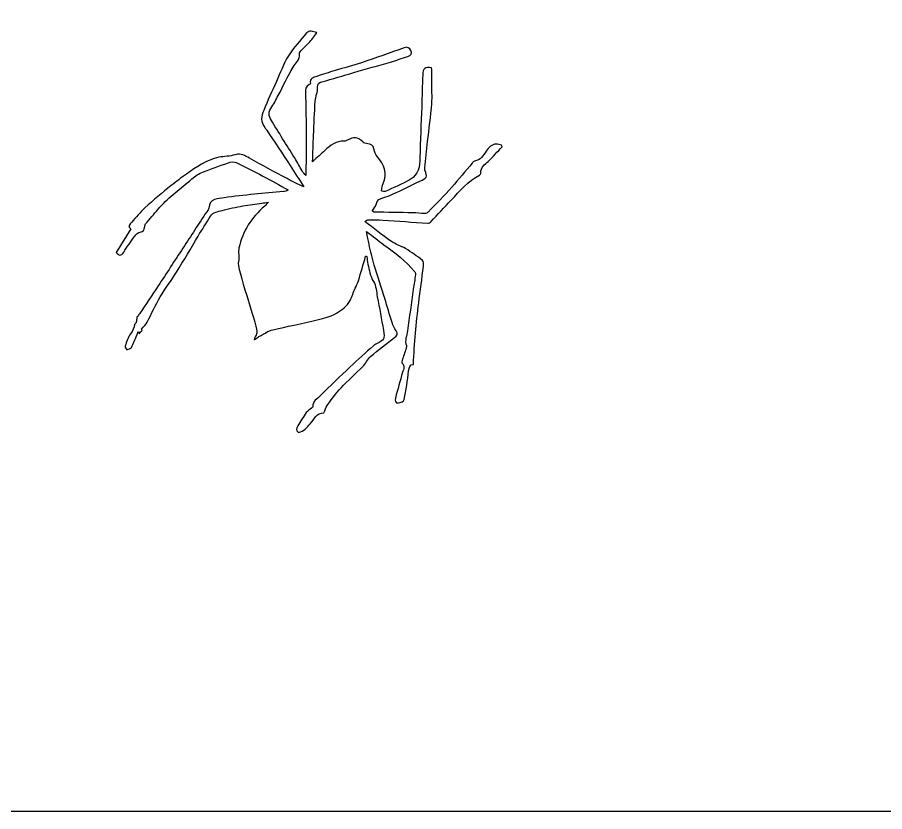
# Model space of a CAD drawing. Header units: centimetres. Extents: x -3.24 to 3.39, y -0.25 to 2.23.
# Drawn here: x -1.513 to 0.215, y -0.25 to 1.331 of the extents above; entities that cross this region are included whole.
import ezdxf

# ---------------------------------------------------------------- set-up
doc = ezdxf.new("R2010")
doc.units = ezdxf.units.CM
doc.header["$MEASUREMENT"] = 0
doc.layers.add('Layer 1', color=7, linetype='Continuous')

msp = doc.modelspace()

# ---------------------------------------------------------------- linework, layer by layer
at = {"layer": 'Layer 1'}
for points, knots in [([(-3.24033, 2.23494), (-3.24033, 2.23494), (-3.24033, -0.25026), (-3.24033, -0.25026), (-3.24033, -0.25026), (-3.24033, -0.25026), (3.38688, -0.25027), (3.38688, -0.25027), (3.38688, -0.25027), (3.38688, -0.25027), (3.38688, 2.23494), (3.38688, 2.23494), (3.38688, 2.23494), (3.38688, 2.23494), (-3.24033, 2.23494), (-3.24033, 2.23494)], [0, 0, 0, 0, 0.2, 0.2, 0.2, 0.2, 0.4, 0.4, 0.4, 0.4, 0.6, 0.6, 0.6, 0.6, 1, 1, 1, 1]), ([(-0.57489, 1.04436), (-0.58145, 1.03785), (-0.59039, 1.03325), (-0.5892, 1.02179), (-0.5892, 1.02179), (-0.58904, 1.02041), (-0.59055, 1.01809), (-0.5919, 1.0174), (-0.5919, 1.0174), (-0.61505, 1.00547), (-0.63124, 0.98565), (-0.64873, 0.96734), (-0.64873, 0.96734), (-0.66217, 0.95326), (-0.67516, 0.93876), (-0.68852, 0.92469), (-0.68852, 0.92469), (-0.69013, 0.923), (-0.69304, 0.92151), (-0.69524, 0.92165), (-0.69524, 0.92165), (-0.72495, 0.92342), (-0.75469, 0.92559), (-0.78446, 0.92752), (-0.78446, 0.92752), (-0.79383, 0.92813), (-0.80335, 0.92839), (-0.81272, 0.92837), (-0.81272, 0.92837), (-0.815, 0.92837), (-0.81722, 0.92654), (-0.82068, 0.92498), (-0.82068, 0.92498), (-0.80226, 0.91088), (-0.78597, 0.89752), (-0.76874, 0.88556), (-0.76874, 0.88556), (-0.75988, 0.87947), (-0.74884, 0.87646), (-0.73953, 0.87088), (-0.73953, 0.87088), (-0.72776, 0.86374), (-0.71643, 0.85585), (-0.70569, 0.84731), (-0.70569, 0.84731), (-0.70341, 0.84551), (-0.70341, 0.83961), (-0.70384, 0.83572), (-0.70384, 0.83572), (-0.70672, 0.81133), (-0.71027, 0.78698), (-0.71323, 0.76262), (-0.71323, 0.76262), (-0.71566, 0.74254), (-0.71797, 0.72243), (-0.71969, 0.70227), (-0.71969, 0.70227), (-0.72146, 0.68187), (-0.72247, 0.66144), (-0.72384, 0.6402), (-0.72384, 0.6402), (-0.73096, 0.64007), (-0.73231, 0.63438), (-0.73321, 0.62753), (-0.73321, 0.62753), (-0.73572, 0.6084), (-0.73821, 0.58924), (-0.74199, 0.57033), (-0.74199, 0.57033), (-0.74257, 0.56729), (-0.74937, 0.56403), (-0.75361, 0.56358), (-0.75361, 0.56358), (-0.75983, 0.56289), (-0.76091, 0.56805), (-0.75956, 0.57313), (-0.75956, 0.57313), (-0.7549, 0.5903), (-0.75014, 0.60753), (-0.7454, 0.62467), (-0.7454, 0.62467), (-0.74363, 0.63113), (-0.73931, 0.63769), (-0.74704, 0.64348), (-0.74704, 0.64348), (-0.74762, 0.6439), (-0.74678, 0.64668), (-0.74622, 0.64824), (-0.74622, 0.64824), (-0.74363, 0.65602), (-0.74085, 0.66369), (-0.73836, 0.67147), (-0.73836, 0.67147), (-0.7377, 0.67345), (-0.73693, 0.67602), (-0.73765, 0.67777), (-0.73765, 0.67777), (-0.74172, 0.68798), (-0.73667, 0.69743), (-0.73548, 0.70714), (-0.73548, 0.70714), (-0.73196, 0.73474), (-0.72789, 0.76228), (-0.724, 0.78982), (-0.724, 0.78982), (-0.7226, 0.79953), (-0.72096, 0.80919), (-0.71971, 0.81898), (-0.71971, 0.81898), (-0.71942, 0.82078), (-0.72003, 0.82329), (-0.72117, 0.82467), (-0.72117, 0.82467), (-0.73895, 0.8457), (-0.76009, 0.86285), (-0.7825, 0.87867), (-0.7825, 0.87867), (-0.7934, 0.88637), (-0.8038, 0.89481), (-0.81687, 0.90473), (-0.81687, 0.90473), (-0.81502, 0.89473), (-0.81391, 0.88716), (-0.81216, 0.87973), (-0.81216, 0.87973), (-0.80891, 0.86581), (-0.80576, 0.85174), (-0.80168, 0.83801), (-0.80168, 0.83801), (-0.79509, 0.81571), (-0.78776, 0.79364), (-0.78086, 0.77141), (-0.78086, 0.77141), (-0.77589, 0.75546), (-0.77133, 0.73942), (-0.7661, 0.72357), (-0.7661, 0.72357), (-0.76425, 0.71788), (-0.7616, 0.71222), (-0.75814, 0.70735), (-0.75814, 0.70735), (-0.75369, 0.701), (-0.7565, 0.69772), (-0.7615, 0.69386), (-0.7615, 0.69386), (-0.77751, 0.68148), (-0.79375, 0.66928), (-0.80905, 0.65605), (-0.80905, 0.65605), (-0.81535, 0.65057), (-0.81881, 0.64203), (-0.82479, 0.63597), (-0.82479, 0.63597), (-0.83887, 0.62158), (-0.85421, 0.60837), (-0.86797, 0.59364), (-0.86797, 0.59364), (-0.8781, 0.58284), (-0.88676, 0.57059), (-0.89557, 0.55856), (-0.89557, 0.55856), (-0.89845, 0.55459), (-0.8997, 0.54941), (-0.90221, 0.54369), (-0.90221, 0.54369), (-0.91642, 0.54462), (-0.92078, 0.5307), (-0.92922, 0.52221), (-0.92922, 0.52221), (-0.93623, 0.5152), (-0.94139, 0.50602), (-0.95295, 0.50499), (-0.95295, 0.50499), (-0.95832, 0.50867), (-0.95753, 0.51272), (-0.95409, 0.5178), (-0.95409, 0.5178), (-0.94819, 0.52643), (-0.94324, 0.53569), (-0.93718, 0.54421), (-0.93718, 0.54421), (-0.93461, 0.54778), (-0.9303, 0.55016), (-0.92683, 0.5531), (-0.92683, 0.5531), (-0.92575, 0.55403), (-0.92368, 0.55516), (-0.92379, 0.55593), (-0.92379, 0.55593), (-0.92543, 0.56752), (-0.9153, 0.57165), (-0.90926, 0.57768), (-0.90926, 0.57768), (-0.88992, 0.59737), (-0.86989, 0.61644), (-0.84978, 0.63536), (-0.84978, 0.63536), (-0.83454, 0.64967), (-0.81888, 0.66349), (-0.80332, 0.67743), (-0.80332, 0.67743), (-0.80152, 0.67904), (-0.7993, 0.68021), (-0.79713, 0.68132), (-0.79713, 0.68132), (-0.78136, 0.68958), (-0.78065, 0.69034), (-0.78358, 0.70841), (-0.78358, 0.70841), (-0.78726, 0.73053), (-0.79139, 0.75249), (-0.79562, 0.7745), (-0.79562, 0.7745), (-0.7976, 0.78498), (-0.798, 0.7968), (-0.80337, 0.8054), (-0.80337, 0.8054), (-0.8102, 0.81635), (-0.81118, 0.82823), (-0.81448, 0.83974), (-0.81448, 0.83974), (-0.81594, 0.84477), (-0.81594, 0.85019), (-0.8166, 0.85543), (-0.8166, 0.85543), (-0.81737, 0.85551), (-0.81819, 0.85551), (-0.81893, 0.85556), (-0.81893, 0.85556), (-0.82372, 0.83937), (-0.8283, 0.82307), (-0.83324, 0.80698), (-0.83324, 0.80698), (-0.83485, 0.80179), (-0.83758, 0.79698), (-0.83975, 0.79198), (-0.83975, 0.79198), (-0.84316, 0.78388), (-0.84631, 0.77571), (-0.84983, 0.76764), (-0.84983, 0.76764), (-0.85515, 0.75536), (-0.86679, 0.74952), (-0.87676, 0.74237), (-0.87676, 0.74237), (-0.89531, 0.72903), (-1.00662, 0.71141), (-1.01426, 0.70551), (-1.01426, 0.70551), (-1.01947, 0.70149), (-1.02598, 0.69916), (-1.0317, 0.69569), (-1.0317, 0.69569), (-1.0339, 0.69437), (-1.04681, 0.6823), (-1.03821, 0.6964), (-1.03821, 0.6964), (-1.0366, 0.69907), (-1.03535, 0.70259), (-1.03554, 0.70563), (-1.03554, 0.70563), (-1.0367, 0.72468), (-1.07626, 0.83176), (-1.07242, 0.84546), (-1.07242, 0.84546), (-1.07009, 0.85385), (-1.07327, 0.86372), (-1.07128, 0.87232), (-1.07128, 0.87232), (-1.06353, 0.90555), (-1.0463, 0.93331), (-1.01998, 0.95527), (-1.01998, 0.95527), (-1.01781, 0.95707), (-1.01612, 0.95945), (-1.01262, 0.96331), (-1.01262, 0.96331), (-1.01857, 0.96238), (-1.02209, 0.96183), (-1.02558, 0.96133), (-1.02558, 0.96133), (-1.03817, 0.95953), (-1.05082, 0.95823), (-1.06331, 0.95596), (-1.06331, 0.95596), (-1.07728, 0.95339), (-1.09122, 0.95054), (-1.10485, 0.94662), (-1.10485, 0.94662), (-1.11303, 0.94427), (-1.12268, 0.94432), (-1.12811, 0.93522), (-1.12811, 0.93522), (-1.13597, 0.92188), (-1.14465, 0.90897), (-1.15266, 0.89569), (-1.15266, 0.89569), (-1.16705, 0.87182), (-1.18092, 0.84759), (-1.19563, 0.82391), (-1.19563, 0.82391), (-1.206, 0.80727), (-1.21815, 0.79166), (-1.22809, 0.7748), (-1.22809, 0.7748), (-1.23767, 0.75861), (-1.24529, 0.74117), (-1.2542, 0.72456), (-1.2542, 0.72456), (-1.25679, 0.7198), (-1.26084, 0.71583), (-1.26515, 0.71025), (-1.26515, 0.71025), (-1.26475, 0.70943), (-1.26433, 0.70858), (-1.26383, 0.70758), (-1.26383, 0.70758), (-1.26645, 0.70642), (-1.26846, 0.70398), (-1.26933, 0.70123), (-1.26933, 0.70123), (-1.27026, 0.70271), (-1.27113, 0.70419), (-1.27206, 0.70565), (-1.27206, 0.70565), (-1.27293, 0.70324), (-1.27373, 0.70073), (-1.27476, 0.69832), (-1.27476, 0.69832), (-1.27815, 0.69017), (-1.28106, 0.68184), (-1.28534, 0.67414), (-1.28534, 0.67414), (-1.28674, 0.67157), (-1.29158, 0.67094), (-1.29487, 0.6694), (-1.29487, 0.6694), (-1.29593, 0.67197), (-1.29847, 0.67506), (-1.29778, 0.67699), (-1.29778, 0.67699), (-1.2949, 0.68525), (-1.29244, 0.69424), (-1.28725, 0.70099), (-1.28725, 0.70099), (-1.28251, 0.70718), (-1.28003, 0.71337), (-1.27931, 0.7198), (-1.27931, 0.7198), (-1.27719, 0.72118), (-1.27561, 0.72348), (-1.27529, 0.72668), (-1.27529, 0.72668), (-1.27503, 0.72956), (-1.27476, 0.73242), (-1.27442, 0.73525), (-1.27442, 0.73525), (-1.27437, 0.73506), (-1.27429, 0.73488), (-1.27423, 0.73469), (-1.27423, 0.73469), (-1.27193, 0.73763), (-1.27063, 0.73914), (-1.26955, 0.74075), (-1.26955, 0.74075), (-1.25709, 0.75935), (-1.24457, 0.77784), (-1.23227, 0.79655), (-1.23227, 0.79655), (-1.21571, 0.82166), (-1.1993, 0.84679), (-1.18285, 0.87198), (-1.18285, 0.87198), (-1.16703, 0.89611), (-1.15123, 0.92021), (-1.13544, 0.94434), (-1.13544, 0.94434), (-1.13391, 0.94667), (-1.13139, 0.94902), (-1.13126, 0.95143), (-1.13126, 0.95143), (-1.13023, 0.97194), (-1.11303, 0.96942), (-1.10083, 0.9717), (-1.10083, 0.9717), (-1.08099, 0.97546), (-1.06072, 0.97697), (-1.04058, 0.97903), (-1.04058, 0.97903), (-1.02124, 0.98104), (-1.00187, 0.98255), (-0.98253, 0.9843), (-0.98253, 0.9843), (-0.97965, 0.98459), (-0.97679, 0.98523), (-0.97345, 0.98771), (-0.97345, 0.98771), (-0.99017, 0.99697), (-1.00673, 1.00647), (-1.02362, 1.01541), (-1.02362, 1.01541), (-1.04119, 1.02478), (-1.05884, 1.03398), (-1.07688, 1.04229), (-1.07688, 1.04229), (-1.08109, 1.04422), (-1.08752, 1.04332), (-1.09225, 1.04173), (-1.09225, 1.04173), (-1.11122, 1.0353), (-1.13022, 1.02869), (-1.14863, 1.02077), (-1.14863, 1.02077), (-1.15654, 1.01738), (-1.16313, 1.0108), (-1.17003, 1.00529), (-1.17003, 1.00529), (-1.19188, 0.98775), (-1.21416, 0.97066), (-1.23237, 0.94912), (-1.23237, 0.94912), (-1.2406, 0.93938), (-1.24904, 0.92981), (-1.25711, 0.91991), (-1.25711, 0.91991), (-1.25849, 0.91822), (-1.25875, 0.91546), (-1.25915, 0.91314), (-1.25915, 0.91314), (-1.25997, 0.90803), (-1.26137, 0.90467), (-1.26785, 0.90377), (-1.26785, 0.90377), (-1.2719, 0.90321), (-1.27621, 0.89901), (-1.27896, 0.89538), (-1.27896, 0.89538), (-1.28669, 0.88506), (-1.29407, 0.87445), (-1.30084, 0.86352), (-1.30084, 0.86352), (-1.30605, 0.85516), (-1.31063, 0.85757), (-1.31603, 0.86291), (-1.31603, 0.86291), (-1.31603, 0.86291), (-1.28653, 0.91003), (-1.28653, 0.91003), (-1.28653, 0.91003), (-1.29317, 0.91458), (-1.28928, 0.91866), (-1.28497, 0.92321), (-1.28497, 0.92321), (-1.27605, 0.93271), (-1.26825, 0.94337), (-1.25864, 0.95205), (-1.25864, 0.95205), (-1.24163, 0.96745), (-1.22374, 0.98195), (-1.20596, 0.99645), (-1.20596, 0.99645), (-1.1963, 1.00439), (-1.18622, 1.01188), (-1.17604, 1.01907), (-1.17604, 1.01907), (-1.15612, 1.03323), (-1.13614, 1.04759), (-1.11153, 1.05262), (-1.11153, 1.05262), (-1.10066, 1.05487), (-1.08901, 1.05426), (-1.07862, 1.05773), (-1.07862, 1.05773), (-1.06679, 1.06162), (-1.05933, 1.05572), (-1.05036, 1.05074), (-1.05036, 1.05074), (-1.02559, 1.0369), (-1.00043, 1.02367), (-0.97543, 1.01023), (-0.97543, 1.01023), (-0.96474, 1.00451), (-0.95408, 0.99883), (-0.94212, 0.99414), (-0.94212, 0.99414), (-0.9512, 1.00827), (-0.96014, 1.02248), (-0.96935, 1.0365), (-0.96935, 1.0365), (-0.98478, 1.06007), (-1.00036, 1.08349), (-1.01592, 1.10699), (-1.01592, 1.10699), (-1.01711, 1.10876), (-1.01841, 1.11046), (-1.01978, 1.1121), (-1.01978, 1.1121), (-1.02893, 1.1229), (-1.02669, 1.13472), (-1.022, 1.14605), (-1.022, 1.14605), (-1.01404, 1.16542), (-1.00528, 1.18449), (-0.99665, 1.20357), (-0.99665, 1.20357), (-0.98892, 1.22072), (-0.98263, 1.23881), (-0.97271, 1.25466), (-0.97271, 1.25466), (-0.96247, 1.27101), (-0.9489, 1.28525), (-0.93641, 1.30017), (-0.93641, 1.30017), (-0.93117, 1.30647), (-0.92477, 1.3026), (-0.91593, 1.30088), (-0.91593, 1.30088), (-0.92212, 1.29302), (-0.92683, 1.28654), (-0.93204, 1.28056), (-0.93204, 1.28056), (-0.93649, 1.27559), (-0.94175, 1.27133), (-0.94633, 1.26646), (-0.94633, 1.26646), (-0.94839, 1.26426), (-0.95125, 1.26109), (-0.95096, 1.25876), (-0.95096, 1.25876), (-0.9495, 1.24691), (-0.95834, 1.24072), (-0.96347, 1.23214), (-0.96347, 1.23214), (-0.97437, 1.21388), (-0.98323, 1.19441), (-0.99316, 1.1756), (-0.99316, 1.1756), (-0.99771, 1.16692), (-1.00224, 1.15814), (-1.00774, 1.15007), (-1.00774, 1.15007), (-1.01483, 1.1397), (-1.00978, 1.13105), (-1.00467, 1.12269), (-1.00467, 1.12269), (-0.9893, 1.09742), (-0.97334, 1.07252), (-0.95781, 1.04734), (-0.95781, 1.04734), (-0.95286, 1.03938), (-0.94855, 1.03096), (-0.94373, 1.02287), (-0.94373, 1.02287), (-0.94259, 1.02094), (-0.94071, 1.01946), (-0.93823, 1.01671), (-0.93823, 1.01671), (-0.93797, 1.03049), (-0.93754, 1.04264), (-0.93752, 1.05478), (-0.93752, 1.05478), (-0.93749, 1.08224), (-0.93757, 1.10965), (-0.93778, 1.13714), (-0.93778, 1.13714), (-0.93789, 1.15185), (-0.93836, 1.16648), (-0.93876, 1.18117), (-0.93876, 1.18117), (-0.93892, 1.18789), (-0.9386, 1.19419), (-0.93117, 1.19731), (-0.93117, 1.19731), (-0.93011, 1.19776), (-0.92855, 1.19908), (-0.92871, 1.19964), (-0.92871, 1.19964), (-0.93117, 1.21022), (-0.92273, 1.21163), (-0.91627, 1.21387), (-0.91627, 1.21387), (-0.9042, 1.21808), (-0.89193, 1.22162), (-0.87973, 1.2253), (-0.87973, 1.2253), (-0.86227, 1.23057), (-0.84462, 1.23522), (-0.82737, 1.24096), (-0.82737, 1.24096), (-0.79893, 1.25046), (-0.77059, 1.26038), (-0.74244, 1.27073), (-0.74244, 1.27073), (-0.73553, 1.27327), (-0.73135, 1.27047), (-0.72873, 1.2656), (-0.72873, 1.2656), (-0.72555, 1.25957), (-0.72847, 1.25528), (-0.73508, 1.25327), (-0.73508, 1.25327), (-0.74662, 1.24975), (-0.75802, 1.24573), (-0.76961, 1.24234), (-0.76961, 1.24234), (-0.79393, 1.23522), (-0.81832, 1.22848), (-0.84261, 1.22144), (-0.84261, 1.22144), (-0.86394, 1.21535), (-0.88505, 1.20882), (-0.9064, 1.20305), (-0.9064, 1.20305), (-0.9127, 1.20136), (-0.91497, 1.1998), (-0.91466, 1.19215), (-0.91466, 1.19215), (-0.91421, 1.18297), (-0.91873, 1.17371), (-0.91937, 1.16434), (-0.91937, 1.16434), (-0.92101, 1.14172), (-0.92165, 1.11896), (-0.92262, 1.09629), (-0.92262, 1.09629), (-0.92331, 1.07946), (-0.92397, 1.06266), (-0.92468, 1.0439), (-0.92468, 1.0439), (-0.91542, 1.05237), (-0.90777, 1.05943), (-0.90015, 1.0665), (-0.90015, 1.0665), (-0.88922, 1.07669), (-0.87758, 1.08536), (-0.86155, 1.08481), (-0.86155, 1.08481), (-0.85951, 1.08473), (-0.85724, 1.0855), (-0.85544, 1.08653), (-0.85544, 1.08653), (-0.84144, 1.09434), (-0.83575, 1.09354), (-0.82475, 1.08322), (-0.82475, 1.08322), (-0.82237, 1.081), (-0.81829, 1.0801), (-0.81483, 1.07952), (-0.81483, 1.07952), (-0.80845, 1.07857), (-0.80366, 1.07719), (-0.80242, 1.0692), (-0.80242, 1.0692), (-0.80163, 1.06375), (-0.7988, 1.05798), (-0.79525, 1.05377), (-0.79525, 1.05377), (-0.78173, 1.03779), (-0.77533, 1.0208), (-0.78422, 1.00027), (-0.78422, 1.00027), (-0.78597, 0.9962), (-0.78631, 0.99143), (-0.78758, 0.98569), (-0.78758, 0.98569), (-0.7852, 0.98529), (-0.782, 0.98368), (-0.77993, 0.98463), (-0.77993, 0.98463), (-0.7631, 0.99228), (-0.74609, 0.99961), (-0.72998, 1.00863), (-0.72998, 1.00863), (-0.71326, 1.018), (-0.71098, 1.03448), (-0.71077, 1.05218), (-0.71077, 1.05218), (-0.71027, 1.08594), (-0.70844, 1.11968), (-0.70728, 1.15346), (-0.70728, 1.15346), (-0.70654, 1.1746), (-0.70593, 1.19563), (-0.7053, 1.21675), (-0.7053, 1.21675), (-0.70496, 1.22942), (-0.70051, 1.23339), (-0.68739, 1.23112), (-0.68739, 1.23112), (-0.68734, 1.22154), (-0.68726, 1.21167), (-0.6872, 1.20178), (-0.6872, 1.20178), (-0.68715, 1.18776), (-0.68606, 1.17365), (-0.6872, 1.15971), (-0.6872, 1.15971), (-0.68926, 1.13436), (-0.69262, 1.10912), (-0.69546, 1.08385), (-0.69546, 1.08385), (-0.69742, 1.06641), (-0.69938, 1.04895), (-0.70128, 1.03149), (-0.70128, 1.03149), (-0.70141, 1.03003), (-0.70128, 1.02837), (-0.70072, 1.02699), (-0.70072, 1.02699), (-0.69545, 1.0135), (-0.69665, 1.01149), (-0.71125, 1.00492), (-0.71125, 1.00492), (-0.7294, 0.99669), (-0.7471, 0.98754), (-0.76515, 0.97904), (-0.76515, 0.97904), (-0.77081, 0.97637), (-0.77687, 0.97446), (-0.78293, 0.97272), (-0.78293, 0.97272), (-0.79031, 0.9706), (-0.79624, 0.96777), (-0.79806, 0.95894), (-0.79806, 0.95894), (-0.79899, 0.95447), (-0.80295, 0.95061), (-0.80581, 0.946), (-0.80581, 0.946), (-0.80398, 0.94484), (-0.80282, 0.94346), (-0.8016, 0.94341), (-0.8016, 0.94341), (-0.77599, 0.94293), (-0.75035, 0.94267), (-0.72474, 0.94211), (-0.72474, 0.94211), (-0.71686, 0.94195), (-0.70892, 0.94081), (-0.70106, 0.94071), (-0.70106, 0.94071), (-0.69873, 0.94066), (-0.69574, 0.94201), (-0.69407, 0.9437), (-0.69407, 0.9437), (-0.67835, 0.96002), (-0.66245, 0.97624), (-0.64729, 0.99312), (-0.64729, 0.99312), (-0.63329, 1.0087), (-0.62017, 1.02503), (-0.6066, 1.04101), (-0.6066, 1.04101), (-0.6053, 1.0426), (-0.6038, 1.0449), (-0.60213, 1.04511), (-0.60213, 1.04511), (-0.59001, 1.04678), (-0.58477, 1.05635), (-0.57861, 1.06493), (-0.57861, 1.06493), (-0.57358, 1.07197), (-0.56826, 1.07893), (-0.55861, 1.07909), (-0.55861, 1.07909), (-0.55525, 1.07914), (-0.55189, 1.07769), (-0.54853, 1.07692), (-0.54853, 1.07692), (-0.548, 1.07581), (-0.54745, 1.07472), (-0.54689, 1.07361), (-0.54689, 1.07361), (-0.55626, 1.06384), (-0.56531, 1.05381), (-0.57489, 1.04436)], [0, 0, 0, 0, 0.0051282, 0.0051282, 0.0051282, 0.0051282, 0.0102564, 0.0102564, 0.0102564, 0.0102564, 0.0153846, 0.0153846, 0.0153846, 0.0153846, 0.0205128, 0.0205128, 0.0205128, 0.0205128, 0.025641, 0.025641, 0.025641, 0.025641, 0.0307692, 0.0307692, 0.0307692, 0.0307692, 0.0358974, 0.0358974, 0.0358974, 0.0358974, 0.0410256, 0.0410256, 0.0410256, 0.0410256, 0.0461538, 0.0461538, 0.0461538, 0.0461538, 0.0512821, 0.0512821, 0.0512821, 0.0512821, 0.0564103, 0.0564103, 0.0564103, 0.0564103, 0.0615385, 0.0615385, 0.0615385, 0.0615385, 0.0666667, 0.0666667, 0.0666667, 0.0666667, 0.0717949, 0.0717949, 0.0717949, 0.0717949, 0.0769231, 0.0769231, 0.0769231, 0.0769231, 0.0820513, 0.0820513, 0.0820513, 0.0820513, 0.0871795, 0.0871795, 0.0871795, 0.0871795, 0.0923077, 0.0923077, 0.0923077, 0.0923077, 0.0974359, 0.0974359, 0.0974359, 0.0974359, 0.1025641, 0.1025641, 0.1025641, 0.1025641, 0.1076923, 0.1076923, 0.1076923, 0.1076923, 0.1128205, 0.1128205, 0.1128205, 0.1128205, 0.1179487, 0.1179487, 0.1179487, 0.1179487, 0.1230769, 0.1230769, 0.1230769, 0.1230769, 0.1282051, 0.1282051, 0.1282051, 0.1282051, 0.1333333, 0.1333333, 0.1333333, 0.1333333, 0.1384615, 0.1384615, 0.1384615, 0.1384615, 0.1435897, 0.1435897, 0.1435897, 0.1435897, 0.1487179, 0.1487179, 0.1487179, 0.1487179, 0.1538462, 0.1538462, 0.1538462, 0.1538462, 0.1589744, 0.1589744, 0.1589744, 0.1589744, 0.1641026, 0.1641026, 0.1641026, 0.1641026, 0.1692308, 0.1692308, 0.1692308, 0.1692308, 0.174359, 0.174359, 0.174359, 0.174359, 0.1794872, 0.1794872, 0.1794872, 0.1794872, 0.1846154, 0.1846154, 0.1846154, 0.1846154, 0.1897436, 0.1897436, 0.1897436, 0.1897436, 0.1948718, 0.1948718, 0.1948718, 0.1948718, 0.2, 0.2, 0.2, 0.2, 0.2051282, 0.2051282, 0.2051282, 0.2051282, 0.2102564, 0.2102564, 0.2102564, 0.2102564, 0.2153846, 0.2153846, 0.2153846, 0.2153846, 0.2205128, 0.2205128, 0.2205128, 0.2205128, 0.225641, 0.225641, 0.225641, 0.225641, 0.2307692, 0.2307692, 0.2307692, 0.2307692, 0.2358974, 0.2358974, 0.2358974, 0.2358974, 0.2410256, 0.2410256, 0.2410256, 0.2410256, 0.2461538, 0.2461538, 0.2461538, 0.2461538, 0.2512821, 0.2512821, 0.2512821, 0.2512821, 0.2564103, 0.2564103, 0.2564103, 0.2564103, 0.2615385, 0.2615385, 0.2615385, 0.2615385, 0.2666667, 0.2666667, 0.2666667, 0.2666667, 0.2717949, 0.2717949, 0.2717949, 0.2717949, 0.2769231, 0.2769231, 0.2769231, 0.2769231, 0.2820513, 0.2820513, 0.2820513, 0.2820513, 0.2871795, 0.2871795, 0.2871795, 0.2871795, 0.2923077, 0.2923077, 0.2923077, 0.2923077, 0.2974359, 0.2974359, 0.2974359, 0.2974359, 0.3025641, 0.3025641, 0.3025641, 0.3025641, 0.3076923, 0.3076923, 0.3076923, 0.3076923, 0.3128205, 0.3128205, 0.3128205, 0.3128205, 0.3179487, 0.3179487, 0.3179487, 0.3179487, 0.3230769, 0.3230769, 0.3230769, 0.3230769, 0.3282051, 0.3282051, 0.3282051, 0.3282051, 0.3333333, 0.3333333, 0.3333333, 0.3333333, 0.3384615, 0.3384615, 0.3384615, 0.3384615, 0.3435897, 0.3435897, 0.3435897, 0.3435897, 0.3487179, 0.3487179, 0.3487179, 0.3487179, 0.3538462, 0.3538462, 0.3538462, 0.3538462, 0.3589744, 0.3589744, 0.3589744, 0.3589744, 0.3641026, 0.3641026, 0.3641026, 0.3641026, 0.3692308, 0.3692308, 0.3692308, 0.3692308, 0.374359, 0.374359, 0.374359, 0.374359, 0.3794872, 0.3794872, 0.3794872, 0.3794872, 0.3846154, 0.3846154, 0.3846154, 0.3846154, 0.3897436, 0.3897436, 0.3897436, 0.3897436, 0.3948718, 0.3948718, 0.3948718, 0.3948718, 0.4, 0.4, 0.4, 0.4, 0.4051282, 0.4051282, 0.4051282, 0.4051282, 0.4102564, 0.4102564, 0.4102564, 0.4102564, 0.4153846, 0.4153846, 0.4153846, 0.4153846, 0.4205128, 0.4205128, 0.4205128, 0.4205128, 0.425641, 0.425641, 0.425641, 0.425641, 0.4307692, 0.4307692, 0.4307692, 0.4307692, 0.4358974, 0.4358974, 0.4358974, 0.4358974, 0.4410256, 0.4410256, 0.4410256, 0.4410256, 0.4461538, 0.4461538, 0.4461538, 0.4461538, 0.4512821, 0.4512821, 0.4512821, 0.4512821, 0.4564103, 0.4564103, 0.4564103, 0.4564103, 0.4615385, 0.4615385, 0.4615385, 0.4615385, 0.4666667, 0.4666667, 0.4666667, 0.4666667, 0.4717949, 0.4717949, 0.4717949, 0.4717949, 0.4769231, 0.4769231, 0.4769231, 0.4769231, 0.4820513, 0.4820513, 0.4820513, 0.4820513, 0.4871795, 0.4871795, 0.4871795, 0.4871795, 0.4923077, 0.4923077, 0.4923077, 0.4923077, 0.4974359, 0.4974359, 0.4974359, 0.4974359, 0.5025641, 0.5025641, 0.5025641, 0.5025641, 0.5076923, 0.5076923, 0.5076923, 0.5076923, 0.5128205, 0.5128205, 0.5128205, 0.5128205, 0.5179487, 0.5179487, 0.5179487, 0.5179487, 0.5230769, 0.5230769, 0.5230769, 0.5230769, 0.5282051, 0.5282051, 0.5282051, 0.5282051, 0.5333333, 0.5333333, 0.5333333, 0.5333333, 0.5384615, 0.5384615, 0.5384615, 0.5384615, 0.5435897, 0.5435897, 0.5435897, 0.5435897, 0.5487179, 0.5487179, 0.5487179, 0.5487179, 0.5538462, 0.5538462, 0.5538462, 0.5538462, 0.5589744, 0.5589744, 0.5589744, 0.5589744, 0.5641026, 0.5641026, 0.5641026, 0.5641026, 0.5692308, 0.5692308, 0.5692308, 0.5692308, 0.574359, 0.574359, 0.574359, 0.574359, 0.5794872, 0.5794872, 0.5794872, 0.5794872, 0.5846154, 0.5846154, 0.5846154, 0.5846154, 0.5897436, 0.5897436, 0.5897436, 0.5897436, 0.5948718, 0.5948718, 0.5948718, 0.5948718, 0.6, 0.6, 0.6, 0.6, 0.6051282, 0.6051282, 0.6051282, 0.6051282, 0.6102564, 0.6102564, 0.6102564, 0.6102564, 0.6153846, 0.6153846, 0.6153846, 0.6153846, 0.6205128, 0.6205128, 0.6205128, 0.6205128, 0.625641, 0.625641, 0.625641, 0.625641, 0.6307692, 0.6307692, 0.6307692, 0.6307692, 0.6358974, 0.6358974, 0.6358974, 0.6358974, 0.6410256, 0.6410256, 0.6410256, 0.6410256, 0.6461538, 0.6461538, 0.6461538, 0.6461538, 0.6512821, 0.6512821, 0.6512821, 0.6512821, 0.6564103, 0.6564103, 0.6564103, 0.6564103, 0.6615385, 0.6615385, 0.6615385, 0.6615385, 0.6666667, 0.6666667, 0.6666667, 0.6666667, 0.6717949, 0.6717949, 0.6717949, 0.6717949, 0.6769231, 0.6769231, 0.6769231, 0.6769231, 0.6820513, 0.6820513, 0.6820513, 0.6820513, 0.6871795, 0.6871795, 0.6871795, 0.6871795, 0.6923077, 0.6923077, 0.6923077, 0.6923077, 0.6974359, 0.6974359, 0.6974359, 0.6974359, 0.7025641, 0.7025641, 0.7025641, 0.7025641, 0.7076923, 0.7076923, 0.7076923, 0.7076923, 0.7128205, 0.7128205, 0.7128205, 0.7128205, 0.7179487, 0.7179487, 0.7179487, 0.7179487, 0.7230769, 0.7230769, 0.7230769, 0.7230769, 0.7282051, 0.7282051, 0.7282051, 0.7282051, 0.7333333, 0.7333333, 0.7333333, 0.7333333, 0.7384615, 0.7384615, 0.7384615, 0.7384615, 0.7435897, 0.7435897, 0.7435897, 0.7435897, 0.7487179, 0.7487179, 0.7487179, 0.7487179, 0.7538462, 0.7538462, 0.7538462, 0.7538462, 0.7589744, 0.7589744, 0.7589744, 0.7589744, 0.7641026, 0.7641026, 0.7641026, 0.7641026, 0.7692308, 0.7692308, 0.7692308, 0.7692308, 0.774359, 0.774359, 0.774359, 0.774359, 0.7794872, 0.7794872, 0.7794872, 0.7794872, 0.7846154, 0.7846154, 0.7846154, 0.7846154, 0.7897436, 0.7897436, 0.7897436, 0.7897436, 0.7948718, 0.7948718, 0.7948718, 0.7948718, 0.8, 0.8, 0.8, 0.8, 0.8051282, 0.8051282, 0.8051282, 0.8051282, 0.8102564, 0.8102564, 0.8102564, 0.8102564, 0.8153846, 0.8153846, 0.8153846, 0.8153846, 0.8205128, 0.8205128, 0.8205128, 0.8205128, 0.825641, 0.825641, 0.825641, 0.825641, 0.8307692, 0.8307692, 0.8307692, 0.8307692, 0.8358974, 0.8358974, 0.8358974, 0.8358974, 0.8410256, 0.8410256, 0.8410256, 0.8410256, 0.8461538, 0.8461538, 0.8461538, 0.8461538, 0.8512821, 0.8512821, 0.8512821, 0.8512821, 0.8564103, 0.8564103, 0.8564103, 0.8564103, 0.8615385, 0.8615385, 0.8615385, 0.8615385, 0.8666667, 0.8666667, 0.8666667, 0.8666667, 0.8717949, 0.8717949, 0.8717949, 0.8717949, 0.8769231, 0.8769231, 0.8769231, 0.8769231, 0.8820513, 0.8820513, 0.8820513, 0.8820513, 0.8871795, 0.8871795, 0.8871795, 0.8871795, 0.8923077, 0.8923077, 0.8923077, 0.8923077, 0.8974359, 0.8974359, 0.8974359, 0.8974359, 0.9025641, 0.9025641, 0.9025641, 0.9025641, 0.9076923, 0.9076923, 0.9076923, 0.9076923, 0.9128205, 0.9128205, 0.9128205, 0.9128205, 0.9179487, 0.9179487, 0.9179487, 0.9179487, 0.9230769, 0.9230769, 0.9230769, 0.9230769, 0.9282051, 0.9282051, 0.9282051, 0.9282051, 0.9333333, 0.9333333, 0.9333333, 0.9333333, 0.9384615, 0.9384615, 0.9384615, 0.9384615, 0.9435897, 0.9435897, 0.9435897, 0.9435897, 0.9487179, 0.9487179, 0.9487179, 0.9487179, 0.9538462, 0.9538462, 0.9538462, 0.9538462, 0.9589744, 0.9589744, 0.9589744, 0.9589744, 0.9641026, 0.9641026, 0.9641026, 0.9641026, 0.9692308, 0.9692308, 0.9692308, 0.9692308, 0.974359, 0.974359, 0.974359, 0.974359, 0.9794872, 0.9794872, 0.9794872, 0.9794872, 0.9846154, 0.9846154, 0.9846154, 0.9846154, 0.9897436, 0.9897436, 0.9897436, 0.9897436, 1, 1, 1, 1])]:
    msp.add_open_spline(points, degree=3, knots=knots, dxfattribs=at)

doc.saveas('drawing.dxf')
